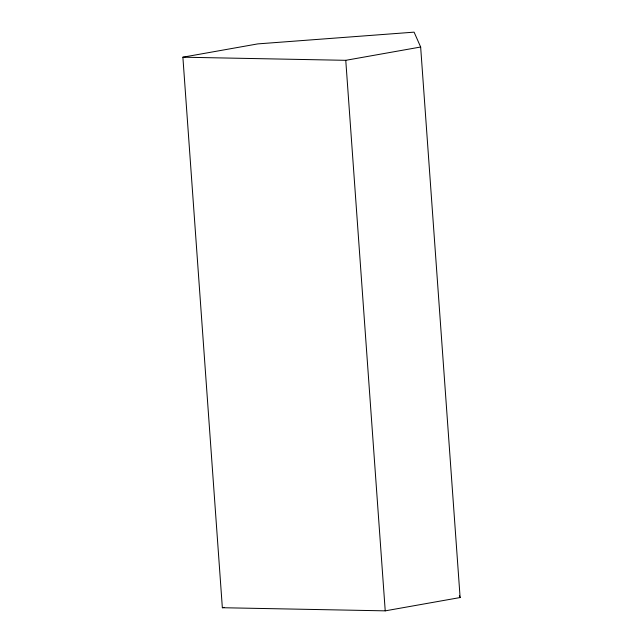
<?xml version="1.0" encoding="UTF-8"?>
<svg xmlns="http://www.w3.org/2000/svg" width="643" height="643" viewBox="0 0 643 643"><rect width="100%" height="100%" fill="white"/><g stroke="black" fill="none" stroke-linecap="round" stroke-linejoin="round"><path stroke-width="0.96" d="M182.885 57.195L257.771 43.893L414.1 32.15L420.651 47.019L460.115 597.548L385.229 610.85L222.349 607.723L182.885 57.195L345.765 60.321L420.651 47.019M222.349 607.723L224.319 607.378M459.343 595.796L460.115 597.548M345.765 60.321L385.229 610.85"/></g></svg>
